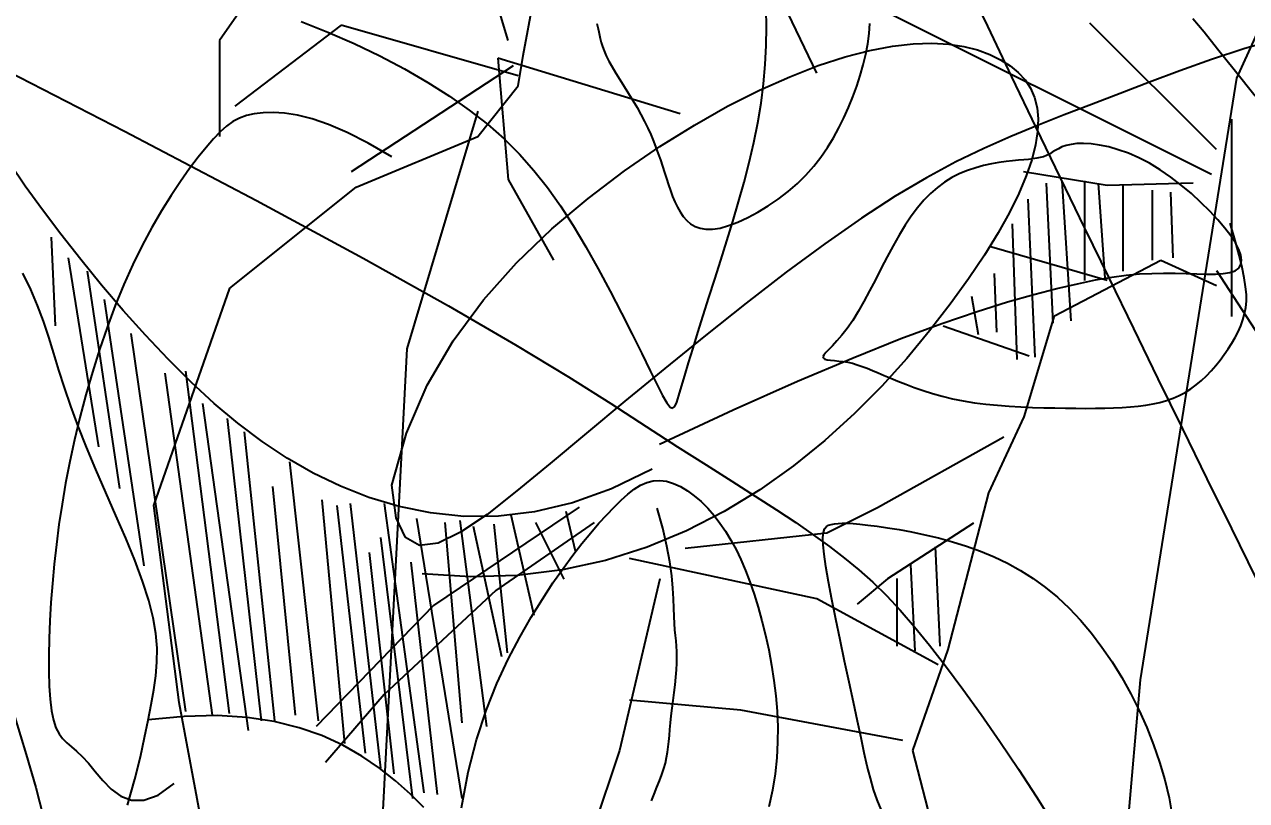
# Model space of a CAD drawing. Header units: metres. Extents: x 10 to 239, y 2 to 253.
# Drawn here: x 85.853 to 88.459, y 97.649 to 99.304 of the extents above; entities that cross this region are included whole.
import ezdxf

# ---------------------------------------------------------------- set-up
doc = ezdxf.new("R2010")
doc.units = ezdxf.units.M
doc.header["$MEASUREMENT"] = 0
doc.layers.get('Defpoints').update_dxf_attribs({"color": 9})
for name, color, linetype in [('-cotas', 252, 'Continuous'), ('1', 7, 'Continuous'), ('cot200', 9, 'Continuous')]:
    doc.layers.add(name, color=color, linetype=linetype)
doc.layers.add('barrera', color=7, linetype='Continuous', lineweight=0, true_color=0x9dbb63)
doc.layers.add('bloques ARBOLES', color=7, linetype='Continuous', true_color=0xb8d897)
doc.styles.get("Standard").update_dxf_attribs({"font": 'arial.ttf'})
doc.dimstyles.get("Standard").update_dxf_attribs({"dimtxt": 0.18, "dimasz": 0.18, "dimexe": 0.18, "dimexo": 0.0625, "dimgap": 0.09, "dimtad": 0, "dimtih": 1, "dimtoh": 1, "dimdec": 4, "dimzin": 0, "dimdsep": 46, "dimtxsty": 'Standard', "dimcen": 0.09, "dimadec": 0, "dimazin": 0, "dimtfac": 1, "dimtdec": 4, "dimtofl": 0, "dimtmove": 0, "dimatfit": 3, "dimfxl": 1, "dimtolj": 1, "dimtzin": 0, "dimarcsym": 0})

# ---------------------------------------------------------------- blocks, each defined once
blk = doc.blocks.new('A$C6F4E7DED')
for p, q in [((1322.68, 1763.53), (1262.78, 1894.63)), ((1733.41, 1784.88), (1759.08, 1870.38)), ((1850.35, 1850.43), (1895.99, 1784.88)), ((1336.94, 1709.38), (1582.24, 1831.93)), ((1559.42, 1766.38), (1590.8, 1831.93)), ((1724.85, 1776.34), (1719.15, 1807.68)), ((1334.09, 1723.35), (1405.4, 1794.6)), ((1341.06, 1789.44), (1347.34, 1797.06)), ((1727.71, 1764.94), (1827.53, 1793.43)), ((1827.53, 1793.43), (1887.43, 1747.84)), ((1299.69, 1785.52), (1318.56, 1780.04)), ((1333.5, 1780.02), (1341.06, 1789.44)), ((1895.99, 1784.88), (1895.99, 1730.74)), ((1318.56, 1780.04), (1336.88, 1774.08)), ((1324.11, 1768.23), (1333.5, 1780.02)), ((1468.71, 1779.54), (1461.86, 1776.99)), ((1476.39, 1781.52), (1468.71, 1779.54)), ((1484.97, 1782.83), (1476.39, 1781.52)), ((1494.5, 1783.35), (1484.97, 1782.83)), ((1505.06, 1783), (1494.5, 1783.35)), ((1516.69, 1781.65), (1505.06, 1783)), ((1529.47, 1779.2), (1516.69, 1781.65)), ((1543.43, 1775.57), (1529.47, 1779.2)), ((1336.88, 1774.08), (1354.65, 1767.81)), ((1450.44, 1770.59), (1445.84, 1766.8)), ((1455.79, 1773.98), (1450.44, 1770.59)), ((1461.86, 1776.99), (1455.79, 1773.98)), ((1558.51, 1770.66), (1543.43, 1775.57)), ((1574.62, 1764.43), (1558.51, 1770.66)), ((1636.43, 1743.58), (1739.11, 1774.93)), ((1727.71, 1759.24), (1724.85, 1776.34)), ((1730.56, 1770.64), (1821.83, 1710.79)), ((1739.11, 1774.93), (1733.41, 1706.53)), ((1312.34, 1753.54), (1324.11, 1768.23)), ((1354.65, 1767.81), (1371.85, 1761.39)), ((1445.84, 1766.8), (1441.98, 1762.58)), ((1591.69, 1756.82), (1574.62, 1764.43)), ((1376.88, 1424.38), (1322.68, 1763.53)), ((1371.85, 1761.39), (1388.45, 1754.99)), ((1438.91, 1757.89), (1436.64, 1752.68)), ((1441.98, 1762.58), (1438.91, 1757.89)), ((1609.62, 1747.76), (1591.69, 1756.82)), ((1750.52, 1730.74), (1727.71, 1759.24)), ((1388.45, 1754.99), (1404.45, 1748.79)), ((1436.64, 1752.68), (1435.2, 1746.93)), ((1404.45, 1748.79), (1419.87, 1742.86)), ((1435.2, 1746.93), (1434.6, 1740.58)), ((1628.34, 1737.19), (1609.62, 1747.76)), ((1750.52, 1744.99), (1790.46, 1611.05)), ((1852.18, 1742.65), (1859.48, 1743.79)), ((1859.48, 1743.79), (1865.89, 1744.18)), ((1865.89, 1744.18), (1871.51, 1744.04)), ((1871.51, 1744.04), (1876.44, 1743.49)), ((1876.44, 1743.49), (1880.83, 1742.53)), ((1325.53, 1740.45), (1325.53, 1629.3)), ((1419.87, 1742.86), (1434.95, 1736.97)), ((1434.6, 1740.58), (1434.87, 1733.6)), ((1434.95, 1736.97), (1449.98, 1730.8)), ((1647.77, 1725.05), (1628.34, 1737.19)), ((1824.01, 1732.95), (1834.55, 1737.42)), ((1834.55, 1737.42), (1843.91, 1740.59)), ((1843.91, 1740.59), (1852.18, 1742.65)), ((1880.83, 1742.53), (1884.81, 1741.09)), ((1884.81, 1741.09), (1888.53, 1739.11)), ((1888.53, 1739.11), (1892.13, 1736.53)), ((1892.13, 1736.53), (1895.74, 1733.28)), ((1434.87, 1733.6), (1436.04, 1725.96)), ((1449.98, 1730.8), (1465.24, 1724.03)), ((1818.98, 1702.24), (1750.52, 1730.74)), ((1812.2, 1726.99), (1824.01, 1732.95)), ((1895.74, 1733.28), (1899.52, 1729.32)), ((1899.52, 1729.32), (1903.6, 1724.56)), ((1436.04, 1725.96), (1438.16, 1717.61)), ((1465.24, 1724.03), (1481.01, 1716.35)), ((1667.81, 1711.28), (1647.77, 1725.05)), ((1799.01, 1719.34), (1812.2, 1726.99)), ((1903.6, 1724.56), (1908.08, 1718.98)), ((1438.16, 1717.61), (1441.27, 1708.51)), ((1481.01, 1716.35), (1497.57, 1707.44)), ((1908.08, 1718.98), (1912.93, 1712.58)), ((1395.72, 1703.09), (1442.86, 1710.73)), ((1441.27, 1708.51), (1445.45, 1698.63)), ((1688.3, 1695.82), (1667.81, 1711.28)), ((1912.93, 1712.58), (1918.06, 1705.39)), ((1347.29, 1704.37), (1395.72, 1703.09)), ((1386.8, 1703.09), (1386.8, 1654.71)), ((1400.81, 1704.37), (1396.99, 1650.89)), ((1408.46, 1705.64), (1408.46, 1649.62)), ((1421.2, 1705.64), (1416.1, 1626.7)), ((1430.12, 1704.37), (1426.3, 1625.42)), ((1497.57, 1707.44), (1515.22, 1696.99)), ((1733.41, 1706.53), (1707.74, 1660.93)), ((1890.28, 1645.25), (1818.98, 1702.24)), ((1918.06, 1705.39), (1923.38, 1697.43)), ((1360.04, 1699.27), (1358.76, 1662.35)), ((1370.23, 1700.55), (1370.23, 1661.08)), ((1440.32, 1695.45), (1436.49, 1606.32)), ((1445.45, 1698.63), (1450.74, 1687.93)), ((1515.22, 1696.99), (1534.23, 1684.67)), ((1708.76, 1678.59), (1688.3, 1695.82)), ((1923.38, 1697.43), (1928.82, 1688.74)), ((1450.74, 1687.93), (1457.2, 1676.36)), ((1928.82, 1688.74), (1934.28, 1679.35)), ((1449.24, 1681.45), (1446.69, 1605.05)), ((1534.23, 1684.67), (1554.77, 1670.29)), ((1457.2, 1676.36), (1464.89, 1663.89)), ((1728.62, 1659.52), (1708.76, 1678.59)), ((1934.28, 1679.35), (1939.69, 1669.27)), ((1395.72, 1649.62), (1461.98, 1668.72)), ((1554.77, 1670.29), (1576.54, 1654.19)), ((1939.69, 1669.27), (1944.95, 1658.54)), ((1365.47, 1660.93), (1334.09, 1646.68)), ((1425.36, 1629.58), (1365.47, 1660.93)), ((1464.89, 1663.89), (1473.85, 1650.48)), ((1334.09, 1655.23), (1302.72, 1606.78)), ((1459.43, 1653.44), (1458.16, 1620.33)), ((1576.54, 1654.19), (1599.13, 1636.8)), ((1747.31, 1638.55), (1728.62, 1659.52)), ((1944.95, 1658.54), (1950.01, 1647.21)), ((1473.85, 1650.48), (1484.14, 1636.14)), ((1950.01, 1647.21), (1954.82, 1635.36)), ((1472.17, 1640.7), (1468.35, 1619.06)), ((1933.07, 1522.71), (1890.28, 1645.25)), ((1484.14, 1636.14), (1495.75, 1621.1)), ((1599.13, 1636.8), (1622.11, 1618.59)), ((1764.27, 1615.59), (1747.31, 1638.55)), ((1954.82, 1635.36), (1959.38, 1623.11)), ((1442.48, 1572.58), (1425.36, 1629.58)), ((1439.63, 1606.78), (1488.11, 1623.88)), ((1495.75, 1621.1), (1508.64, 1605.63)), ((1959.38, 1623.11), (1963.67, 1610.57)), ((1622.11, 1618.59), (1645.07, 1600)), ((1778.91, 1590.58), (1764.27, 1615.59)), ((1508.64, 1605.63), (1522.79, 1590.01)), ((1790.46, 1611.05), (1804.72, 1337.47)), ((1963.67, 1610.57), (1967.67, 1597.86)), ((1645.07, 1600), (1667.59, 1581.47)), ((1967.67, 1597.86), (1971.36, 1585.07)), ((1522.79, 1590.01), (1538.18, 1574.51)), ((1790.68, 1563.44), (1778.91, 1590.58)), ((1971.36, 1585.07), (1974.73, 1572.34)), ((270.42, 1571.59), (270.59, 1581.64)), ((1667.59, 1581.47), (1689.25, 1563.48)), ((212.62, 1567.9), (212.18, 1573.51)), ((270.6, 1561.19), (270.42, 1571.59)), ((365.75, 1572.09), (365.36, 1570.5)), ((366.14, 1573.62), (365.75, 1572.09)), ((532.87, 1574.71), (517.76, 1568.76)), ((1462.44, 1529.83), (1442.48, 1572.58)), ((1538.18, 1574.51), (1554.78, 1559.4)), ((1974.73, 1572.34), (1977.75, 1559.75)), ((213.41, 1562.13), (212.62, 1567.9)), ((364.16, 1565.07), (363.6, 1562.96)), ((364.61, 1567.01), (364.16, 1565.07)), ((364.99, 1568.82), (364.61, 1567.01)), ((365.36, 1570.5), (364.99, 1568.82)), ((517.76, 1568.76), (502.87, 1562.25)), ((214.53, 1556.25), (213.41, 1562.13)), ((271.15, 1550.52), (270.6, 1561.19)), ((361.97, 1558.16), (360.8, 1555.42)), ((362.89, 1560.67), (361.97, 1558.16)), ((363.6, 1562.96), (362.89, 1560.67)), ((502.87, 1562.25), (488.4, 1555.29)), ((723.01, 1559.45), (632.3, 1512.96)), ((1453.89, 1561.18), (1525.19, 1521.28)), ((1554.78, 1559.4), (1572.56, 1544.97)), ((1689.25, 1563.48), (1709.64, 1546.45)), ((1799.01, 1534.1), (1790.68, 1563.44)), ((1977.75, 1559.75), (1980.43, 1547.42)), ((215.95, 1550.28), (214.53, 1556.25)), ((217.66, 1544.27), (215.95, 1550.28)), ((272.12, 1539.65), (271.15, 1550.52)), ((359.33, 1552.42), (357.53, 1549.14)), ((360.8, 1555.42), (359.33, 1552.42)), ((488.4, 1555.29), (474.51, 1547.97)), ((219.63, 1538.24), (217.66, 1544.27)), ((355.46, 1545.63), (353.19, 1541.94)), ((357.53, 1549.14), (355.46, 1545.63)), ((474.51, 1547.97), (461.37, 1540.39)), ((1572.56, 1544.97), (1591.51, 1531.49)), ((1709.64, 1546.45), (1728.38, 1530.92)), ((1980.43, 1547.42), (1982.78, 1535.34)), ((221.83, 1532.24), (219.63, 1538.24)), ((273.52, 1528.64), (272.12, 1539.65)), ((350.78, 1538.1), (348.31, 1534.17)), ((353.19, 1541.94), (350.78, 1538.1)), ((461.37, 1540.39), (449.16, 1532.66)), ((224.25, 1526.29), (221.83, 1532.24)), ((345.85, 1530.19), (343.46, 1526.21)), ((348.31, 1534.17), (345.85, 1530.19)), ((449.16, 1532.66), (438, 1524.82)), ((1485.26, 1441.48), (1462.44, 1529.83)), ((1591.51, 1531.49), (1611.59, 1519.22)), ((1728.38, 1530.92), (1745.26, 1517.67)), ((1796.5, 1515.66), (1799.01, 1534.1)), ((1982.78, 1535.34), (1984.81, 1523.53)), ((226.86, 1520.44), (224.25, 1526.29)), ((275.38, 1517.56), (273.52, 1528.64)), ((343.46, 1526.21), (341.23, 1522.27)), ((438, 1524.82), (427.8, 1516.82)), ((1918.81, 1411.56), (1933.07, 1522.71)), ((1984.81, 1523.53), (1986.55, 1511.96)), ((229.69, 1514.7), (226.86, 1520.44)), ((277.65, 1506.44), (275.38, 1517.56)), ((339.2, 1518.43), (337.36, 1514.66)), ((341.23, 1522.27), (339.2, 1518.43)), ((427.8, 1516.82), (418.44, 1508.56)), ((1525.19, 1521.28), (1553.72, 1507.03)), ((1611.59, 1519.22), (1632.79, 1508.38)), ((1745.26, 1517.67), (1760.15, 1507.56)), ((1791.2, 1504.64), (1796.5, 1515.66)), ((232.78, 1509.08), (229.69, 1514.7)), ((236.15, 1503.6), (232.78, 1509.08)), ((335.7, 1510.97), (334.19, 1507.33)), ((337.36, 1514.66), (335.7, 1510.97)), ((632.3, 1512.96), (557.92, 1473.89)), ((1471, 1512.73), (1519.49, 1481.38)), ((1986.55, 1511.96), (1988.02, 1500.64)), ((66.5, 1500.45), (72.18, 1502.46)), ((72.18, 1502.46), (77.6, 1503.98)), ((77.6, 1503.98), (82.71, 1505.05)), ((82.71, 1505.05), (87.45, 1505.69)), ((87.45, 1505.69), (91.74, 1505.95)), ((91.74, 1505.95), (95.53, 1505.86)), ((95.53, 1505.86), (98.78, 1505.47)), ((98.78, 1505.47), (101.55, 1504.82)), ((101.55, 1504.82), (103.92, 1503.98)), ((103.92, 1503.98), (105.97, 1503.02)), ((105.97, 1503.02), (107.78, 1501.99)), ((107.78, 1501.99), (109.44, 1500.97)), ((239.83, 1498.29), (236.15, 1503.6)), ((280.26, 1495.31), (277.65, 1506.44)), ((332.8, 1503.74), (331.52, 1500.19)), ((334.19, 1507.33), (332.8, 1503.74)), ((418.44, 1508.56), (409.77, 1499.92)), ((1553.72, 1507.03), (1633.58, 1498.48)), ((1632.79, 1508.38), (1655.07, 1499.15)), ((1760.15, 1507.56), (1772.87, 1501.45)), ((1783.27, 1500.19), (1791.2, 1504.64)), ((54.64, 1494.81), (60.63, 1497.91)), ((60.63, 1497.91), (66.5, 1500.45)), ((109.44, 1500.97), (111.03, 1500)), ((111.03, 1500), (112.63, 1499.17)), ((112.63, 1499.17), (114.32, 1498.5)), ((114.32, 1498.5), (116.13, 1497.99)), ((116.13, 1497.99), (118.11, 1497.59)), ((118.11, 1497.59), (120.3, 1497.28)), ((120.3, 1497.28), (122.71, 1497.02)), ((122.71, 1497.02), (125.4, 1496.76)), ((125.4, 1496.76), (128.4, 1496.49)), ((128.4, 1496.49), (131.73, 1496.15)), ((131.73, 1496.15), (135.43, 1495.72)), ((135.43, 1495.72), (139.43, 1495.16)), ((139.43, 1495.16), (143.67, 1494.42)), ((243.86, 1493.14), (239.83, 1498.29)), ((283.16, 1484.18), (280.26, 1495.31)), ((330.31, 1496.66), (329.16, 1493.14)), ((331.52, 1500.19), (330.31, 1496.66)), ((409.77, 1499.92), (401.68, 1490.81)), ((1492.56, 1499.37), (1490.01, 1443.35)), ((1655.07, 1499.15), (1678.41, 1491.74)), ((1772.87, 1501.45), (1783.27, 1500.19)), ((1988.02, 1500.64), (1989.25, 1489.55)), ((42.57, 1486.99), (48.59, 1491.14)), ((48.59, 1491.14), (54.64, 1494.81)), ((143.67, 1494.42), (148.08, 1493.47)), ((148.08, 1493.47), (152.57, 1492.27)), ((152.57, 1492.27), (157.09, 1490.78)), ((157.09, 1490.78), (161.57, 1488.96)), ((161.57, 1488.96), (165.92, 1486.78)), ((248.26, 1488.18), (243.86, 1493.14)), ((253.07, 1483.43), (248.26, 1488.18)), ((328.04, 1489.63), (326.93, 1486.14)), ((329.16, 1493.14), (328.04, 1489.63)), ((401.68, 1490.81), (394.01, 1481.13)), ((688.28, 1481.96), (696.86, 1494.48)), ((1506.58, 1489.18), (1504.03, 1440.8)), ((1559.42, 1469.98), (1664.96, 1492.78)), ((1678.41, 1491.74), (1702.79, 1486.35)), ((1989.25, 1489.55), (1990.26, 1478.71)), ((30.97, 1477.69), (36.66, 1482.47)), ((36.66, 1482.47), (42.57, 1486.99)), ((165.92, 1486.78), (170.11, 1484.18)), ((170.11, 1484.18), (174.12, 1481.18)), ((174.12, 1481.18), (177.98, 1477.76)), ((258.3, 1478.9), (253.07, 1483.43)), ((286.27, 1473.09), (283.16, 1484.18)), ((325.8, 1482.71), (324.64, 1479.37)), ((326.93, 1486.14), (325.8, 1482.71)), ((678.69, 1468.64), (688.28, 1481.96)), ((1514.22, 1481.54), (1514.22, 1443.35)), ((1519.49, 1481.38), (1536.6, 1467.13)), ((1647.84, 1481.38), (1670.66, 1384.48)), ((1702.79, 1486.35), (1728.18, 1483.17)), ((1728.18, 1483.17), (1754.56, 1482.39)), ((1754.56, 1482.39), (1781.9, 1484.23)), ((25.57, 1472.77), (30.97, 1477.69)), ((177.98, 1477.76), (181.72, 1473.92)), ((263.84, 1474.65), (258.3, 1478.9)), ((269.57, 1470.74), (263.84, 1474.65)), ((323.41, 1476.13), (322.09, 1473.03)), ((324.64, 1479.37), (323.41, 1476.13)), ((394.01, 1481.13), (386.64, 1470.78)), ((1990.26, 1478.71), (1991.07, 1468.08)), ((16.03, 1462.97), (20.56, 1467.83)), ((20.56, 1467.83), (25.57, 1472.77)), ((181.72, 1473.92), (185.34, 1469.66)), ((185.34, 1469.66), (188.88, 1464.97)), ((275.36, 1467.23), (269.57, 1470.74)), ((289.55, 1462.05), (286.27, 1473.09)), ((320.67, 1470.09), (319.11, 1467.35)), ((322.09, 1473.03), (320.67, 1470.09)), ((386.64, 1470.78), (379.44, 1459.65)), ((557.92, 1473.89), (497.77, 1441.37)), ((668.24, 1454.76), (678.69, 1468.64)), ((1490.97, 1432.93), (1559.42, 1469.98)), ((1991.07, 1468.08), (1991.69, 1457.71)), ((6.32, 1451.25), (9.06, 1460.99)), ((12.07, 1458.31), (16.03, 1462.97)), ((188.88, 1464.97), (192.34, 1459.85)), ((281.09, 1464.17), (275.36, 1467.23)), ((286.63, 1461.62), (281.09, 1464.17)), ((291.86, 1459.65), (286.63, 1461.62)), ((292.91, 1451.08), (289.55, 1462.05)), ((313.27, 1460.69), (310.77, 1459.19)), ((315.46, 1462.6), (313.27, 1460.69)), ((317.38, 1464.83), (315.46, 1462.6)), ((319.11, 1467.35), (317.38, 1464.83)), ((6.14, 1449.93), (8.76, 1453.95)), ((8.76, 1453.95), (12.07, 1458.31)), ((192.34, 1459.85), (195.76, 1454.29)), ((195.76, 1454.29), (199.13, 1448.32)), ((296.65, 1458.31), (291.86, 1459.65)), ((300.9, 1457.64), (296.65, 1458.31)), ((304.63, 1457.6), (300.9, 1457.64)), ((307.91, 1458.14), (304.63, 1457.6)), ((310.77, 1459.19), (307.91, 1458.14)), ((379.44, 1459.65), (372.31, 1447.72)), ((657.06, 1440.52), (668.24, 1454.76)), ((1991.69, 1457.71), (1992.11, 1447.68)), ((4.11, 1443.01), (6.32, 1451.25)), ((4.23, 1446.26), (6.14, 1449.93)), ((199.13, 1448.32), (202.48, 1442.05)), ((296.31, 1440.23), (292.91, 1451.08)), ((372.31, 1447.72), (365.31, 1435.26)), ((673.67, 1453.23), (671.54, 1403.15)), ((1992.11, 1447.68), (1992.33, 1438.11)), ((2.41, 1436.05), (4.11, 1443.01)), ((2.67, 1440.12), (3.06, 1442.99)), ((3.07, 1437.68), (2.67, 1440.12)), ((3.06, 1442.99), (4.23, 1446.26)), ((202.48, 1442.05), (205.8, 1435.62)), ((299.68, 1429.51), (296.31, 1440.23)), ((497.77, 1441.37), (449.81, 1414.52)), ((645.28, 1426.14), (657.06, 1440.52)), ((664.07, 1441.51), (647.01, 1334.95)), ((1505.23, 1384.48), (1485.26, 1441.48)), ((1.18, 1430.18), (2.41, 1436.05)), ((4.3, 1435.7), (3.07, 1437.68)), ((6.37, 1434.2), (4.3, 1435.7)), ((9.31, 1433.18), (6.37, 1434.2)), ((13.04, 1432.57), (9.31, 1433.18)), ((205.8, 1435.62), (209.08, 1429.17)), ((365.31, 1435.26), (358.56, 1422.66)), ((653.41, 1434.05), (635.28, 1311.51)), ((1992.33, 1438.11), (1992.31, 1429.14)), ((0.39, 1425.18), (1.18, 1430.18)), ((17.45, 1432.3), (13.04, 1432.57)), ((22.46, 1432.27), (17.45, 1432.3)), ((27.98, 1432.4), (22.46, 1432.27)), ((33.9, 1432.6), (27.98, 1432.4)), ((40.14, 1432.78), (33.9, 1432.6)), ((46.6, 1432.86), (40.14, 1432.78)), ((53.23, 1432.75), (46.6, 1432.86)), ((60.18, 1432.39), (53.23, 1432.75)), ((67.66, 1431.69), (60.18, 1432.39)), ((75.86, 1430.6), (67.66, 1431.69)), ((84.98, 1429.03), (75.86, 1430.6)), ((95.22, 1426.92), (84.98, 1429.03)), ((106.77, 1424.2), (95.22, 1426.92)), ((209.08, 1429.17), (212.33, 1422.85)), ((302.97, 1419.05), (299.68, 1429.51)), ((633.04, 1411.83), (645.28, 1426.14)), ((685.2, 1423.63), (689.62, 1432.8)), ((1992.31, 1429.14), (1992.05, 1420.88)), ((0, 1420.86), (0.39, 1425.18)), ((0, 1417.02), (0, 1420.86)), ((119.84, 1420.8), (106.77, 1424.2)), ((134.67, 1416.6), (119.84, 1420.8)), ((212.33, 1422.85), (215.55, 1416.8)), ((358.56, 1422.66), (352.16, 1410.25)), ((681.4, 1414.63), (685.2, 1423.63)), ((1399.69, 1162.18), (1376.88, 1424.38)), ((1992.05, 1420.88), (1991.53, 1413.45)), ((0.34, 1413.43), (0, 1417.02)), ((1, 1409.95), (0.34, 1413.43)), ((151.74, 1411.29), (134.67, 1416.6)), ((215.55, 1416.8), (218.74, 1411.16)), ((306.14, 1408.97), (302.97, 1419.05)), ((449.81, 1414.52), (411.96, 1392.48)), ((643.81, 1418.07), (621.41, 1267.82)), ((678.1, 1405.72), (681.4, 1414.63)), ((1602.21, 1407.28), (1664.96, 1412.98)), ((1991.53, 1413.45), (1990.73, 1406.98)), ((1.94, 1406.52), (1, 1409.95)), ((3.16, 1403.15), (1.94, 1406.52)), ((171.59, 1404.52), (151.74, 1411.29)), ((218.74, 1411.16), (221.9, 1406.07)), ((221.9, 1406.07), (225.01, 1401.63)), ((309.13, 1399.41), (306.14, 1408.97)), ((352.16, 1410.25), (346.22, 1398.41)), ((620.47, 1397.81), (633.04, 1411.83)), ((675.11, 1396.77), (678.1, 1405.72)), ((1510.93, 1390.18), (1602.21, 1407.28)), ((1895.99, 1289.02), (1918.81, 1411.56)), ((1990.73, 1406.98), (1989.64, 1401.59)), ((4.61, 1399.83), (3.16, 1403.15)), ((6.29, 1396.55), (4.61, 1399.83)), ((194.73, 1395.94), (171.59, 1404.52)), ((225.01, 1401.63), (228.01, 1397.83)), ((311.91, 1390.49), (309.13, 1399.41)), ((628.88, 1398.89), (597.95, 1185.77)), ((1989.64, 1401.59), (1988.24, 1397.33)), ((8.16, 1393.32), (6.29, 1396.55)), ((10.21, 1390.13), (8.16, 1393.32)), ((221.7, 1385.19), (194.73, 1395.94)), ((228.01, 1397.83), (230.8, 1394.63)), ((230.8, 1394.63), (233.3, 1391.96)), ((233.3, 1391.96), (235.42, 1389.78)), ((346.22, 1398.41), (340.84, 1387.5)), ((411.96, 1392.48), (382.14, 1374.37)), ((607.7, 1384.3), (620.47, 1397.81)), ((672.25, 1387.64), (675.11, 1396.77)), ((1986.52, 1394), (1984.5, 1391.3)), ((1988.24, 1397.33), (1986.52, 1394)), ((12.41, 1386.98), (10.21, 1390.13)), ((14.73, 1383.86), (12.41, 1386.98)), ((253.02, 1371.92), (221.7, 1385.19)), ((235.42, 1389.78), (237.08, 1388.03)), ((237.08, 1388.03), (238.19, 1386.67)), ((238.44, 1384.89), (237.59, 1384.37)), ((238.19, 1386.67), (238.66, 1385.64)), ((238.66, 1385.64), (238.44, 1384.89)), ((314.41, 1382.35), (311.91, 1390.49)), ((340.84, 1387.5), (336.12, 1377.87)), ((669.34, 1378.2), (672.25, 1387.64)), ((1979.56, 1386.66), (1976.64, 1384.16)), ((1982.18, 1388.94), (1979.56, 1386.66)), ((1984.5, 1391.3), (1982.18, 1388.94)), ((17.18, 1380.8), (14.73, 1383.86)), ((19.76, 1377.84), (17.18, 1380.8)), ((22.46, 1375), (19.76, 1377.84)), ((210.79, 1378), (207.61, 1376.64)), ((213.77, 1379.23), (210.79, 1378)), ((216.59, 1380.32), (213.77, 1379.23)), ((219.3, 1381.26), (216.59, 1380.32)), ((221.95, 1382.03), (219.3, 1381.26)), ((224.58, 1382.62), (221.95, 1382.03)), ((227.22, 1383.04), (224.58, 1382.62)), ((229.8, 1383.33), (227.22, 1383.04)), ((232.22, 1383.55), (229.8, 1383.33)), ((234.39, 1383.75), (232.22, 1383.55)), ((236.21, 1384.01), (234.39, 1383.75)), ((237.59, 1384.37), (236.21, 1384.01)), ((316.6, 1375.1), (314.41, 1382.35)), ((336.12, 1377.87), (332.18, 1369.9)), ((594.83, 1371.48), (607.7, 1384.3)), ((666.21, 1368.32), (669.34, 1378.2)), ((1488.11, 1318.93), (1505.23, 1384.48)), ((1670.66, 1384.48), (1713.44, 1256.23)), ((1973.42, 1381.15), (1969.91, 1377.37)), ((1976.64, 1384.16), (1973.42, 1381.15)), ((25.29, 1372.32), (22.46, 1375)), ((28.24, 1369.83), (25.29, 1372.32)), ((196.38, 1371.91), (191.98, 1370.18)), ((200.45, 1373.58), (196.38, 1371.91)), ((204.18, 1375.16), (200.45, 1373.58)), ((207.61, 1376.64), (204.18, 1375.16)), ((289.22, 1355.77), (253.02, 1371.92)), ((318.44, 1368.89), (316.6, 1375.1)), ((382.14, 1374.37), (358.31, 1359.31)), ((597.95, 1377.57), (573.42, 1184.7)), ((581.8, 1359.44), (594.83, 1371.48)), ((609.68, 1376.51), (583.02, 1183.64)), ((1966.09, 1372.67), (1961.87, 1367.57)), ((1969.91, 1377.37), (1966.09, 1372.67)), ((31.32, 1367.56), (28.24, 1369.83)), ((34.53, 1365.54), (31.32, 1367.56)), ((37.86, 1363.8), (34.53, 1365.54)), ((176.97, 1365.06), (171.41, 1363.5)), ((182.26, 1366.72), (176.97, 1365.06)), ((187.27, 1368.44), (182.26, 1366.72)), ((191.98, 1370.18), (187.27, 1368.44)), ((319.89, 1363.84), (318.44, 1368.89)), ((332.18, 1369.9), (329.07, 1363.85)), ((662.69, 1357.85), (666.21, 1368.32)), ((1930.7, 1359.44), (1921.66, 1365.97)), ((1961.87, 1367.57), (1957.13, 1362.74)), ((41.33, 1362.31), (37.86, 1363.8)), ((44.93, 1361.06), (41.33, 1362.31)), ((48.69, 1360.02), (44.93, 1361.06)), ((52.6, 1359.17), (48.69, 1360.02)), ((56.68, 1358.48), (52.6, 1359.17)), ((60.93, 1357.93), (56.68, 1358.48)), ((65.37, 1357.51), (60.93, 1357.93)), ((69.99, 1357.17), (65.37, 1357.51)), ((74.8, 1356.93), (69.99, 1357.17)), ((120.62, 1357.18), (114.2, 1356.98)), ((127.16, 1357.46), (120.62, 1357.18)), ((133.75, 1357.84), (127.16, 1357.46)), ((140.34, 1358.35), (133.75, 1357.84)), ((146.87, 1359), (140.34, 1358.35)), ((153.3, 1359.83), (146.87, 1359)), ((159.56, 1360.85), (153.3, 1359.83)), ((165.6, 1362.09), (159.56, 1360.85)), ((171.41, 1363.5), (165.6, 1362.09)), ((321.1, 1360.05), (319.89, 1363.84)), ((322.22, 1357.64), (321.1, 1360.05)), ((323.42, 1356.71), (322.22, 1357.64)), ((324.85, 1357.36), (323.42, 1356.71)), ((326.68, 1359.71), (324.85, 1357.36)), ((329.07, 1363.85), (326.68, 1359.71)), ((358.31, 1359.31), (338.38, 1346.45)), ((588.35, 1359.46), (562.75, 1175.11)), ((568.51, 1348.23), (581.8, 1359.44)), ((658.58, 1346.68), (662.69, 1357.85)), ((1938.66, 1356.53), (1930.7, 1359.44)), ((1951.76, 1358.84), (1945.64, 1356.55)), ((1957.13, 1362.74), (1951.76, 1358.84)), ((79.81, 1356.76), (74.8, 1356.93)), ((85.02, 1356.67), (79.81, 1356.76)), ((90.43, 1356.64), (85.02, 1356.67)), ((96.05, 1356.66), (90.43, 1356.64)), ((101.89, 1356.73), (96.05, 1356.66)), ((107.94, 1356.84), (101.89, 1356.73)), ((114.2, 1356.98), (107.94, 1356.84)), ((330.84, 1336.41), (289.22, 1355.77)), ((574.48, 1350.93), (555.29, 1180.44)), ((1945.64, 1356.55), (1938.66, 1356.53)), ((338.38, 1346.45), (320.61, 1335.03)), ((564.89, 1343.48), (547.82, 1180.44)), ((554.85, 1337.89), (568.51, 1348.23)), ((653.78, 1334.72), (658.58, 1346.68)), ((540.73, 1328.49), (554.85, 1337.89)), ((320.61, 1335.03), (304.52, 1324.77)), ((648.46, 1322.16), (653.78, 1334.72)), ((304.52, 1324.77), (289.97, 1315.51)), ((539.29, 1326.43), (523.29, 1180.44)), ((526.04, 1320.08), (540.73, 1328.49)), ((330.64, 1316.01), (326.84, 1315.52)), ((334.31, 1315.79), (330.64, 1316.01)), ((334.86, 1322.34), (357.81, 1311.23)), ((510.69, 1312.71), (526.04, 1320.08)), ((642.85, 1309.26), (648.46, 1322.16)), ((289.97, 1315.51), (276.81, 1307.1)), ((315.08, 1310.22), (311.17, 1307.36)), ((319.03, 1312.57), (315.08, 1310.22)), ((322.96, 1314.36), (319.03, 1312.57)), ((326.84, 1315.52), (322.96, 1314.36)), ((337.9, 1314.86), (334.31, 1315.79)), ((341.46, 1313.28), (337.9, 1314.86)), ((345.04, 1311.06), (341.46, 1313.28)), ((348.68, 1308.26), (345.04, 1311.06)), ((357.81, 1311.23), (379.92, 1303.3)), ((494.58, 1306.43), (510.69, 1312.71)), ((548.89, 1312.57), (536.09, 1183.64)), ((637.19, 1296.27), (642.85, 1309.26)), ((276.81, 1307.1), (264.88, 1299.39)), ((307.34, 1304.05), (303.62, 1300.35)), ((311.17, 1307.36), (307.34, 1304.05)), ((352.43, 1304.9), (348.68, 1308.26)), ((356.36, 1301.02), (352.43, 1304.9)), ((379.92, 1303.3), (401.17, 1298.28)), ((485.96, 1302.98), (463.57, 1139.95)), ((477.62, 1301.34), (494.58, 1306.43)), ((505.16, 1302.98), (488.1, 1153.8)), ((521.16, 1305.11), (508.36, 1167.65)), ((264.88, 1299.39), (254.03, 1292.2)), ((300.06, 1296.3), (296.7, 1291.96)), ((303.62, 1300.35), (300.06, 1296.3)), ((328.91, 1289.06), (332.06, 1300.39)), ((360.5, 1296.66), (356.36, 1301.02)), ((364.9, 1291.82), (360.5, 1296.66)), ((376.11, 1300.85), (458.23, 1245.44)), ((383.58, 1298.72), (378.25, 1276.34)), ((401.17, 1298.28), (421.57, 1295.86)), ((414.51, 1296.59), (401.71, 1240.11)), ((421.57, 1295.86), (441.11, 1295.76)), ((441.11, 1295.76), (459.79, 1297.69)), ((459.79, 1297.69), (477.62, 1301.34)), ((512.63, 1301.92), (496.63, 1162.33)), ((631.7, 1283.43), (637.19, 1296.27)), ((195.75, 1288.28), (188.7, 1286.98)), ((202.27, 1289.34), (195.75, 1288.28)), ((208.16, 1290.19), (202.27, 1289.34)), ((213.32, 1290.85), (208.16, 1290.19)), ((217.8, 1291.34), (213.32, 1290.85)), ((221.66, 1291.66), (217.8, 1291.34)), ((224.96, 1291.82), (221.66, 1291.66)), ((227.77, 1291.85), (224.96, 1291.82)), ((230.17, 1291.75), (227.77, 1291.85)), ((232.21, 1291.52), (230.17, 1291.75)), ((233.97, 1291.2), (232.21, 1291.52)), ((235.49, 1290.74), (233.97, 1291.2)), ((236.75, 1289.98), (235.49, 1290.74)), ((237.72, 1288.71), (236.75, 1289.98)), ((238.37, 1286.72), (237.72, 1288.71)), ((254.03, 1292.2), (244.11, 1285.39)), ((296.7, 1291.96), (293.51, 1287.32)), ((326.59, 1278.98), (328.91, 1289.06)), ((369.56, 1286.46), (364.9, 1291.82)), ((367.58, 1292.33), (423.04, 1253.97)), ((400.64, 1292.33), (384.65, 1260.36)), ((424.11, 1291.26), (416.64, 1218.8)), ((435.84, 1290.2), (419.84, 1216.67)), ((443.3, 1293.39), (428.37, 1177.25)), ((467.83, 1294.46), (442.24, 1136.75)), ((451.84, 1292.33), (442.24, 1179.38)), ((165.64, 1281.43), (157.7, 1278.96)), ((173.53, 1283.58), (165.64, 1281.43)), ((181.26, 1285.42), (173.53, 1283.58)), ((188.7, 1286.98), (181.26, 1285.42)), ((244.11, 1285.39), (234.97, 1278.81)), ((238.65, 1283.8), (238.37, 1286.72)), ((238.54, 1279.75), (238.65, 1283.8)), ((290.5, 1282.35), (287.64, 1277.03)), ((293.51, 1287.32), (290.5, 1282.35)), ((374.49, 1280.5), (369.56, 1286.46)), ((488.1, 1283.8), (469.97, 1136.75)), ((626.62, 1271), (631.7, 1283.43)), ((149.83, 1276.13), (142.14, 1272.92)), ((157.7, 1278.96), (149.83, 1276.13)), ((234.97, 1278.81), (226.46, 1272.27)), ((238, 1274.36), (238.54, 1279.75)), ((287.64, 1277.03), (284.93, 1271.35)), ((324.95, 1270.06), (326.59, 1278.98)), ((379.69, 1273.85), (374.49, 1280.5)), ((494.5, 1275.28), (480.63, 1150.61)), ((134.63, 1269.3), (127.3, 1265.25)), ((142.14, 1272.92), (134.63, 1269.3)), ((226.46, 1272.27), (218.4, 1265.6)), ((236.98, 1267.42), (238, 1274.36)), ((284.93, 1271.35), (282.34, 1265.28)), ((323.87, 1262.19), (324.95, 1270.06)), ((385.14, 1266.44), (379.69, 1273.85)), ((471.03, 1269.95), (456.1, 1138.88)), ((622.2, 1259.22), (626.62, 1271)), ((120.17, 1260.72), (113.23, 1255.69)), ((127.3, 1265.25), (120.17, 1260.72)), ((218.4, 1265.6), (210.61, 1258.6)), ((235.49, 1258.81), (236.98, 1267.42)), ((282.34, 1265.28), (279.87, 1258.81)), ((323.22, 1255.29), (323.87, 1262.19)), ((390.86, 1258.18), (385.14, 1266.44)), ((113.23, 1255.69), (106.47, 1250.13)), ((210.61, 1258.6), (202.92, 1251.05)), ((233.6, 1248.82), (235.49, 1258.81)), ((279.87, 1258.81), (277.49, 1251.9)), ((322.87, 1249.25), (323.22, 1255.29)), ((396.83, 1249.01), (390.86, 1258.18)), ((423.04, 1253.97), (485.96, 1195.36)), ((618.65, 1248.35), (622.2, 1259.22)), ((106.47, 1250.13), (99.9, 1244)), ((202.92, 1251.05), (195.15, 1242.77)), ((231.39, 1237.81), (233.6, 1248.82)), ((277.49, 1251.9), (275.2, 1244.56)), ((322.69, 1243.98), (322.87, 1249.25)), ((403.07, 1238.85), (396.83, 1249.01)), ((616.15, 1238.56), (618.65, 1248.35)), ((99.9, 1244), (93.52, 1237.28)), ((195.15, 1242.77), (187.13, 1233.55)), ((275.2, 1244.56), (273.04, 1236.83)), ((322.55, 1239.38), (322.69, 1243.98)), ((458.23, 1245.44), (524.36, 1177.25)), ((93.52, 1237.28), (87.34, 1229.94)), ((187.13, 1233.55), (178.67, 1223.19)), ((228.98, 1226.14), (231.39, 1237.81)), ((273.04, 1236.83), (271.02, 1228.78)), ((322.08, 1231.78), (322.34, 1235.35)), ((322.34, 1235.35), (322.55, 1239.38)), ((409.53, 1227.6), (403.07, 1238.85)), ((614.64, 1229.66), (616.15, 1238.56)), ((87.34, 1229.94), (81.38, 1222.05)), ((271.02, 1228.78), (269.2, 1220.47)), ((321.49, 1225.5), (321.78, 1228.53)), ((321.78, 1228.53), (322.08, 1231.78)), ((416.05, 1215.18), (409.53, 1227.6)), ((613.99, 1221.42), (614.64, 1229.66)), ((81.38, 1222.05), (75.68, 1213.67)), ((178.67, 1223.19), (169.61, 1211.49)), ((226.46, 1214.19), (228.98, 1226.14)), ((269.2, 1220.47), (267.6, 1211.95)), ((320.98, 1216.43), (321.06, 1219.56)), ((321.06, 1219.56), (321.24, 1222.55)), ((321.24, 1222.55), (321.49, 1225.5)), ((614.07, 1213.56), (613.99, 1221.42)), ((75.68, 1213.67), (70.27, 1204.88)), ((223.93, 1202.33), (226.46, 1214.19)), ((321.04, 1213.01), (320.98, 1216.43)), ((321.25, 1209.23), (321.04, 1213.01)), ((422.43, 1201.46), (416.05, 1215.18)), ((614.75, 1205.83), (614.07, 1213.56)), ((169.61, 1211.49), (159.84, 1198.35)), ((267.6, 1211.95), (266.27, 1203.3)), ((321.59, 1205.14), (321.25, 1209.23)), ((615.91, 1197.99), (614.75, 1205.83)), ((70.27, 1204.88), (65.19, 1195.74)), ((221.48, 1190.93), (223.93, 1202.33)), ((266.27, 1203.3), (265.22, 1194.58)), ((322.04, 1200.83), (321.59, 1205.14)), ((322.55, 1196.4), (322.04, 1200.83)), ((428.46, 1186.34), (422.43, 1201.46)), ((65.19, 1195.74), (60.48, 1186.32)), ((159.84, 1198.35), (149.54, 1184.02)), ((265.22, 1194.58), (264.51, 1185.84)), ((323.09, 1191.94), (322.55, 1196.4)), ((323.64, 1187.53), (323.09, 1191.94)), ((485.96, 1195.36), (519.03, 1157)), ((617.41, 1189.76), (615.91, 1197.99)), ((60.48, 1186.32), (56.17, 1176.7)), ((219.22, 1180.35), (221.48, 1190.93)), ((264.51, 1185.84), (264.17, 1177.13)), ((324.15, 1183.28), (323.64, 1187.53)), ((433.94, 1169.7), (428.46, 1186.34)), ((619.12, 1180.9), (617.41, 1189.76)), ((149.54, 1184.02), (139, 1168.88)), ((217.21, 1170.87), (219.22, 1180.35)), ((324.59, 1179.27), (324.15, 1183.28)), ((324.95, 1175.56), (324.59, 1179.27)), ((533.89, 1176.62), (547.92, 1180.09)), ((547.92, 1180.09), (563.3, 1182.4)), ((563.3, 1182.4), (580.18, 1183.42)), ((580.18, 1183.42), (598.68, 1183.01)), ((598.68, 1183.01), (618.95, 1181.04)), ((621.01, 1171.13), (619.12, 1180.9)), ((694.13, 1182.5), (687.73, 1161.57)), ((56.17, 1176.7), (52.29, 1166.95)), ((264.17, 1177.13), (264.22, 1168.4)), ((325.25, 1172.12), (324.95, 1175.56)), ((325.54, 1168.89), (325.25, 1172.12)), ((509.38, 1166.75), (521.09, 1172.13)), ((521.09, 1172.13), (533.89, 1176.62)), ((623.34, 1160.12), (621.01, 1171.13)), ((52.29, 1166.95), (48.89, 1157.12)), ((139, 1168.88), (128.47, 1153.26)), ((215.39, 1162.43), (217.21, 1170.87)), ((264.22, 1168.4), (264.71, 1159.58)), ((325.86, 1165.79), (325.54, 1168.89)), ((326.26, 1162.77), (325.86, 1165.79)), ((438.68, 1151.45), (433.94, 1169.7)), ((498.61, 1160.62), (509.38, 1166.75)), ((213.66, 1154.88), (215.39, 1162.43)), ((264.71, 1159.58), (265.67, 1150.61)), ((326.77, 1159.76), (326.26, 1162.77)), ((327.44, 1156.7), (326.77, 1159.76)), ((488.69, 1153.88), (498.61, 1160.62)), ((626.48, 1147.5), (623.34, 1160.12)), ((687.73, 1161.57), (682.35, 1142.9)), ((48.89, 1157.12), (45.98, 1147.19)), ((128.47, 1153.26), (118.22, 1137.54)), ((211.93, 1148.07), (213.66, 1154.88)), ((265.67, 1150.61), (267.12, 1141.41)), ((328.33, 1153.51), (327.44, 1156.7)), ((329.44, 1150.16), (328.33, 1153.51)), ((442.47, 1131.47), (438.68, 1151.45)), ((479.57, 1146.68), (488.69, 1153.88)), ((45.98, 1147.19), (43.58, 1137.12)), ((210.11, 1141.84), (211.93, 1148.07)), ((330.75, 1146.65), (329.44, 1150.16)), ((332.21, 1142.99), (330.75, 1146.65)), ((471.24, 1139.21), (479.57, 1146.68)), ((630.77, 1132.93), (626.48, 1147.5)), ((43.58, 1137.12), (41.72, 1126.89)), ((118.22, 1137.54), (108.52, 1122.06)), ((208.09, 1136.03), (210.11, 1141.84)), ((267.12, 1141.41), (269.11, 1131.92)), ((333.75, 1139.22), (332.21, 1142.99)), ((335.32, 1135.34), (333.75, 1139.22)), ((463.68, 1131.6), (471.24, 1139.21)), ((682.35, 1142.9), (678.13, 1126.66)), ((205.8, 1130.5), (208.09, 1136.03))]:
    blk.add_line(p, q)
blk = doc.blocks.new('asddsd')
at = {"layer": 'bloques ARBOLES', "xscale": -0.00378276582045174, "yscale": 0.00378276582045174, "zscale": 0.00378276582045174}
for p in [(70.0692, 9.5477, 1.2423), (75.052, 8.7124, 1.2423)]:
    blk.add_blockref('A$C6F4E7DED', p, dxfattribs=at)
blk = doc.blocks.new('*D80')
at = {"layer": '-cotas', "color": 0, "lineweight": -2, "transparency": 16777216}
for p, q in [((35.934, 118.4929), (35.9273, 96.0178)), ((88.7846, 118.4772), (88.778, 96.0022)), ((36.1074, 96.1978), (61.0308, 96.1904)), ((88.598, 96.1822), (63.6746, 96.1896))]:
    blk.add_line(p, q, dxfattribs=at)
at = {"layer": '-cotas', "color": 0, "transparency": 16777216}
for points in [[(36.1074, 96.2278), (36.1074, 96.1678), (35.9274, 96.1978)], [(88.598, 96.2122), (88.598, 96.1522), (88.778, 96.1822)]]:
    blk.add_solid(points, dxfattribs=at)
at = {"layer": 'Defpoints', "color": 0, "transparency": 16777216}
for p in [(35.934, 118.5554), (88.7846, 118.5397), (88.778, 96.1822)]:
    blk.add_point(p, dxfattribs=at)
at = {"layer": '-cotas', "color": 0, "transparency": 16777216, "insert": (62.3527, 96.19), "char_height": 0.5, "attachment_point": 5}
blk.add_mtext('\\A1;52.8506', dxfattribs=at)

msp = doc.modelspace()

# ---------------------------------------------------------------- linework, layer by layer
at = {"layer": 'barrera'}
for points, knots in [([(75.74284, 83.80593), (75.89193, 89.61884), (75.56165, 96.24427), (78.39904, 102.87886), (87.61077, 103.05108), (90.19518, 105.25882), (88.83637, 107.3807)], [0.1293999, 0.1293999, 0.1293999, 0.1293999, 1, 2, 3, 4, 4, 4, 4]), ([(90.10405, 104.62796), (90.09643, 104.6131), (90.08867, 104.59834), (89.92633, 104.29679), (89.72319, 104.04841), (89.26656, 103.62453), (89.01285, 103.4473), (88.47214, 103.13985), (88.18455, 103.00949), (87.19084, 102.6332), (86.41991, 102.45878), (84.83655, 102.17051), (84.01918, 102.05315), (82.44328, 101.76844), (81.68558, 101.60041), (80.6561, 101.24414), (80.31779, 101.09794), (79.67592, 100.73935), (79.37481, 100.51445), (78.82619, 99.98743), (78.58052, 99.68598), (77.89225, 98.61806), (77.53875, 97.70461), (77.18053, 96.10385), (77.08994, 95.54345), (76.95736, 94.35348), (76.91439, 93.71858), (76.81712, 91.44167), (76.81459, 89.52164), (76.71951, 85.99383), (76.68465, 84.95283), (76.65905, 83.80593)], [5.1390175, 5.1390175, 5.1390175, 5.1390175, 5.1460084, 5.1460084, 5.2828064, 5.2828064, 5.4196044, 5.4196044, 5.5564024, 5.5564024, 5.8699539, 5.8699539, 6.1835055, 6.1835055, 6.497057, 6.497057, 6.6723546, 6.6723546, 6.8743734, 6.8743734, 7.0763922, 7.0763922, 7.504627, 7.504627, 7.7127699, 7.7127699, 7.9209128, 7.9209128, 8.3845027, 8.3845027, 8.5557008, 8.5557008, 8.5557008, 8.5557008])]:
    msp.add_open_spline(points, degree=3, knots=knots, dxfattribs=at)
at = {"layer": 'cot200'}
for points, knots in [([(105.215, 94.15308), (103.35097, 95.09118), (101.57786, 96.23546), (99.89572, 97.58602), (97.25145, 99.70905), (94.83198, 102.34183), (92.63749, 105.48477), (90.99309, 107.83988), (89.47502, 110.48144), (88.08409, 113.4714)], [0.35931703, 0.35931703, 0.35931703, 0.35931703, 0.44907386, 0.44907386, 0.44907386, 0.59016871, 0.59016871, 0.59016871, 0.69589545, 0.69589545, 0.69589545, 0.69589545]), ([(83.57738, 109.55945), (85.43068, 104.5297), (87.62816, 99.61053), (89.90867, 95.3384), (92.3573, 90.75133), (94.90166, 86.91023), (97.54056, 83.80593)], [0.53209812, 0.53209812, 0.53209812, 0.53209812, 0.8873596, 0.8873596, 0.8873596, 1.26881168, 1.26881168, 1.26881168, 1.26881168])]:
    msp.add_open_spline(points, degree=3, knots=knots, dxfattribs=at)
msp.add_open_spline([(87.50495, 83.80593), (83.20343, 92.2462), (79.8048, 100.85933), (77.32539, 109.64844)], degree=3, dxfattribs=at)

# ---------------------------------------------------------------- block references
at = {"layer": '1', "lineweight": 0}
msp.add_blockref('asddsd', (18.38943, 83.80593), dxfattribs=at)

# ---------------------------------------------------------------- dimensions: what is measured, and where the dimension line sits
at = {"layer": '-cotas'}
dim = msp.add_aligned_dim(p1=(35.93402, 118.55536), p2=(88.78463, 118.53971), distance=-22.35753, dimstyle='Standard', override={"dimtxt": 0.5}, dxfattribs=at)
dim.commit()
dim.dimension.update_dxf_attribs({"geometry": '*D80', "text_midpoint": (62.3527, 96.19001)})

doc.saveas('drawing.dxf')
